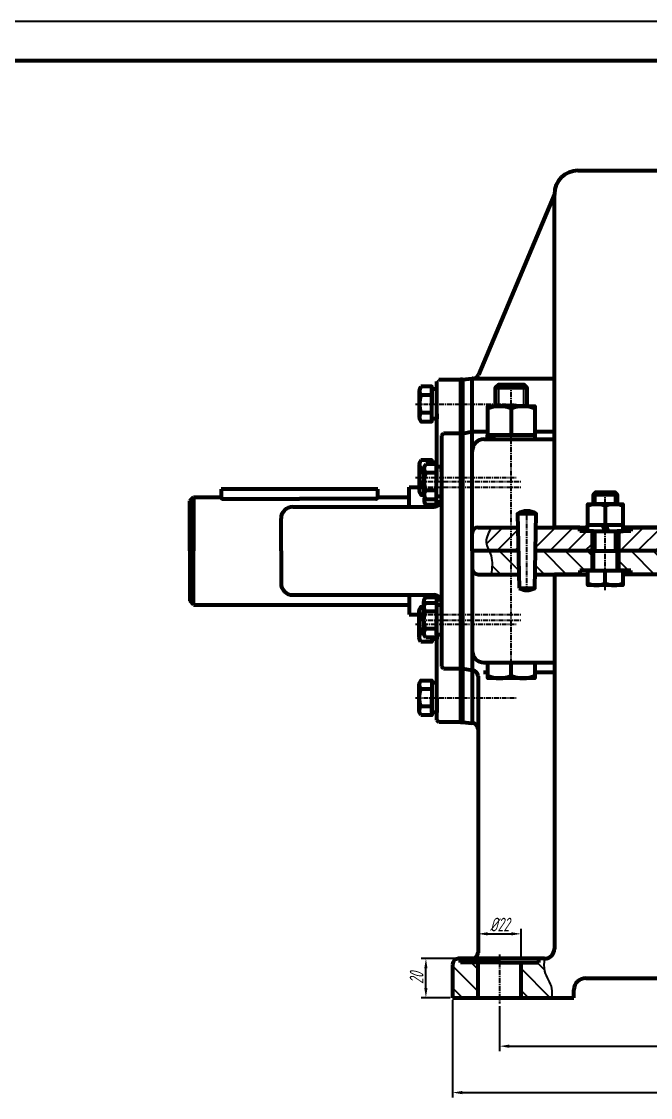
# Model space of a CAD drawing. Header units: millimetres. Extents: x 0 to 4732, y -441 to 1125.
# Drawn here: x 3754.8 to 3915.4, y 618.2 to 892.9 of the extents above; entities that cross this region are included whole.
import ezdxf

# ---------------------------------------------------------------- set-up
doc = ezdxf.new("R2010")
doc.units = ezdxf.units.MM
doc.linetypes.add('CENTER', pattern=[2, 1.25, -0.25, 0.25, -0.25])
for name, color, linetype, lineweight in [('0粗实线', 7, 'Continuous', 70), ('0细实线', 7, 'Continuous', 35), ('1', 1, 'CENTER', 35), ('标注', 6, 'Continuous', 35), ('箱体', 3, 'Continuous', 70)]:
    doc.layers.add(name, color=color, linetype=linetype, lineweight=lineweight)
for name, color, linetype in [('1剖面线', 7, 'Continuous'), ('紧固件', 2, 'Continuous'), ('轴承盖', 4, 'Continuous')]:
    doc.layers.add(name, color=color, linetype=linetype)
doc.styles.add('数字', font='isocp.shx', dxfattribs={"width": 0.7, "oblique": 15, "height": 3.5})
doc.dimstyles.new('数字标注', dxfattribs={"dimtxt": 3.5, "dimasz": 2.5, "dimexe": 1.25, "dimexo": 0.625, "dimtad": 1, "dimtxsty": '数字', "dimcen": 2.5, "dimadec": 0, "dimazin": 0, "dimtfac": 1, "dimtmove": 0, "dimatfit": 3, "dimfxl": 1, "dimlwd": 35, "dimlwe": 35, "dimarcsym": 0})
pattern_1 = [(135, (2696.6642, -161.3327), (-2.80633, -2.80633), [])]

# ---------------------------------------------------------------- blocks, each defined once
blk = doc.blocks.new('*D65')
at = {"layer": 'Defpoints', "color": 0, "lineweight": 15, "transparency": 16777216}
for p in [(3864.83, 643.65), (4017.83, 643.65), (4017.83, 619.43)]:
    blk.add_point(p, dxfattribs=at)
at = {"layer": '标注', "color": 0, "linetype": 'Continuous', "lineweight": 35, "transparency": 16777216}
for p, q in [((3864.83, 643.03), (3864.83, 618.18)), ((4017.83, 643.03), (4017.83, 618.18)), ((3867.33, 619.43), (4015.33, 619.43))]:
    blk.add_line(p, q, dxfattribs=at)
at = {"layer": '标注', "color": 0, "lineweight": 15, "transparency": 16777216}
for points in [[(3867.33, 619.85), (3867.33, 619.01), (3864.83, 619.43)], [(4015.33, 619.85), (4015.33, 619.01), (4017.83, 619.43)]]:
    blk.add_solid(points, dxfattribs=at)
at = {"layer": '标注', "color": 0, "transparency": 16777216, "insert": (3941.33, 621.8), "char_height": 3.5, "attachment_point": 5, "style": '数字'}
blk.add_mtext('306', dxfattribs=at)
blk = doc.blocks.new('*D66')
at = {"layer": 'Defpoints', "color": 0, "lineweight": 15, "transparency": 16777216}
for p in [(3876.83, 642.15), (4005.83, 642.15), (4005.83, 631.28)]:
    blk.add_point(p, dxfattribs=at)
at = {"layer": '标注', "color": 0, "linetype": 'Continuous', "lineweight": 35, "transparency": 16777216}
for p, q in [((3876.83, 641.53), (3876.83, 630.03)), ((4005.83, 641.53), (4005.83, 630.03)), ((3879.33, 631.28), (4003.33, 631.28))]:
    blk.add_line(p, q, dxfattribs=at)
at = {"layer": '标注', "color": 0, "lineweight": 15, "transparency": 16777216}
for points in [[(3879.33, 631.7), (3879.33, 630.86), (3876.83, 631.28)], [(4003.33, 631.7), (4003.33, 630.86), (4005.83, 631.28)]]:
    blk.add_solid(points, dxfattribs=at)
at = {"layer": '标注', "color": 0, "transparency": 16777216, "insert": (3941.33, 633.66), "char_height": 3.5, "attachment_point": 5, "style": '数字'}
blk.add_mtext('258', dxfattribs=at)
blk = doc.blocks.new('*D67')
at = {"layer": 'Defpoints', "color": 0, "lineweight": 15, "transparency": 16777216}
for p in [(3858.02, 653.65), (3866.83, 653.65), (3864.83, 643.65)]:
    blk.add_point(p, dxfattribs=at)
at = {"layer": '标注', "color": 0, "linetype": 'Continuous', "lineweight": 35, "transparency": 16777216}
for p, q in [((3866.2, 653.65), (3856.77, 653.65)), ((3858.02, 646.15), (3858.02, 651.15)), ((3864.2, 643.65), (3856.77, 643.65))]:
    blk.add_line(p, q, dxfattribs=at)
at = {"layer": '标注', "color": 0, "lineweight": 15, "transparency": 16777216}
for points in [[(3857.6, 651.15), (3858.43, 651.15), (3858.02, 653.65)], [(3857.6, 646.15), (3858.43, 646.15), (3858.02, 643.65)]]:
    blk.add_solid(points, dxfattribs=at)
at = {"layer": '标注', "color": 0, "transparency": 16777216, "insert": (3855.64, 648.65), "char_height": 3.5, "attachment_point": 5, "rotation": 90, "style": '数字'}
blk.add_mtext('20', dxfattribs=at)
blk = doc.blocks.new('*D68')
at = {"layer": 'Defpoints', "color": 0, "lineweight": 15, "transparency": 16777216}
for p in [(3882.33, 659.96), (3871.33, 652.65), (3882.33, 652.65)]:
    blk.add_point(p, dxfattribs=at)
at = {"layer": '标注', "color": 0, "linetype": 'Continuous', "lineweight": 35, "transparency": 16777216}
for p, q in [((3871.33, 653.28), (3871.33, 661.21)), ((3873.83, 659.96), (3879.83, 659.96)), ((3882.33, 653.28), (3882.33, 661.21))]:
    blk.add_line(p, q, dxfattribs=at)
at = {"layer": '标注', "color": 0, "lineweight": 15, "transparency": 16777216}
for points in [[(3873.83, 660.38), (3873.83, 659.55), (3871.33, 659.96)], [(3879.83, 660.38), (3879.83, 659.55), (3882.33, 659.96)]]:
    blk.add_solid(points, dxfattribs=at)
at = {"layer": '标注', "color": 0, "lineweight": 70, "transparency": 16777216, "insert": (3876.83, 662.34), "char_height": 3.5, "attachment_point": 5, "style": '数字'}
blk.add_mtext('%%C22', dxfattribs=at)

msp = doc.modelspace()

# ---------------------------------------------------------------- hatches: boundary and pattern name
at = {"layer": '1剖面线', "lineweight": 35}
h = msp.add_hatch(dxfattribs=at)
h.set_pattern_fill('ANSI31', color=0)
h.set_pattern_definition([(45, (2696.6642, -161.3327), (-2.245064, 2.245064), [])])
edge = h.paths.add_edge_path()
edge.add_line((3881.519, 763.748), (3874.847, 763.748))
edge.add_spline(control_points=[(3874.847, 763.748), (3874.094, 762.488), (3872.895, 760.484), (3873.827, 758.497), (3874.164, 757.748)], knot_values=[0, 0, 0, 0, 8.0608641, 12.8218624, 12.8218624, 12.8218624, 12.8218624], degree=3, periodic=0)
edge.add_line((3874.164, 757.748), (3881.639, 757.748))
edge.add_line((3881.639, 757.748), (3881.519, 763.748))
h.paths.add_polyline_path([(3958.329, 763.748), (3941.329, 763.748), (3941.329, 757.748), (3958.929, 757.748), (3958.329, 758.348)])
h.paths.add_polyline_path([(3907.204, 762.748), (3907.204, 757.748), (3941.329, 757.748), (3941.329, 763.748), (3937.329, 763.748), (3910.329, 763.748), (3910.329, 762.748)])
h.paths.add_polyline_path([(3900.454, 757.748), (3900.454, 762.748), (3897.329, 762.748), (3897.329, 763.748), (3890.829, 763.748), (3886.139, 763.748), (3886.019, 757.748)])
h.paths.add_polyline_path([(3975.454, 757.748), (3975.454, 762.748), (3972.329, 762.748), (3972.329, 763.748), (3964.329, 763.748), (3964.329, 758.348), (3963.73, 757.748)])
h.paths.add_polyline_path([(3982.204, 762.748), (3982.204, 757.748), (3998.309, 757.748), (3998.295, 757.77), (3998.282, 757.793), (3998.268, 757.816), (3998.254, 757.838), (3998.241, 757.861), (3998.228, 757.884), (3998.214, 757.906), (3998.201, 757.929), (3998.187, 757.952), (3998.174, 757.974), (3998.161, 757.997), (3998.148, 758.02), (3998.134, 758.042), (3998.121, 758.065), (3998.108, 758.087), (3998.095, 758.11), (3998.082, 758.133), (3998.069, 758.155), (3998.057, 758.178), (3998.044, 758.2), (3998.031, 758.223), (3998.019, 758.246), (3998.006, 758.268), (3997.994, 758.291), (3997.981, 758.313), (3997.969, 758.336), (3997.957, 758.359), (3997.944, 758.381), (3997.932, 758.404), (3997.92, 758.426), (3997.908, 758.449), (3997.897, 758.472), (3997.885, 758.494), (3997.873, 758.517), (3997.862, 758.539), (3997.85, 758.562), (3997.839, 758.585), (3997.828, 758.607), (3997.817, 758.63), (3997.806, 758.652), (3997.795, 758.675), (3997.784, 758.698), (3997.773, 758.72), (3997.763, 758.743), (3997.752, 758.765), (3997.742, 758.788), (3997.732, 758.811), (3997.722, 758.833), (3997.712, 758.856), (3997.702, 758.879), (3997.692, 758.901), (3997.683, 758.924), (3997.673, 758.947), (3997.664, 758.969), (3997.655, 758.992), (3997.646, 759.015), (3997.637, 759.037), (3997.628, 759.06), (3997.62, 759.083), (3997.611, 759.105), (3997.603, 759.128), (3997.595, 759.151), (3997.587, 759.174), (3997.579, 759.196), (3997.572, 759.219), (3997.564, 759.242), (3997.557, 759.265), (3997.55, 759.287), (3997.543, 759.31), (3997.536, 759.333), (3997.53, 759.356), (3997.523, 759.379), (3997.517, 759.401), (3997.511, 759.424), (3997.505, 759.447), (3997.499, 759.47), (3997.494, 759.493), (3997.488, 759.516), (3997.483, 759.539), (3997.478, 759.562), (3997.474, 759.585), (3997.469, 759.607), (3997.465, 759.63), (3997.461, 759.653), (3997.457, 759.676), (3997.453, 759.699), (3997.449, 759.722), (3997.446, 759.745), (3997.443, 759.768), (3997.44, 759.791), (3997.437, 759.814), (3997.435, 759.838), (3997.433, 759.861), (3997.431, 759.884), (3997.429, 759.907), (3997.427, 759.93), (3997.426, 759.953), (3997.424, 759.976), (3997.423, 759.999), (3997.423, 760.023), (3997.422, 760.046), (3997.422, 760.069), (3997.421, 760.092), (3997.421, 760.115), (3997.421, 760.139), (3997.422, 760.162), (3997.422, 760.185), (3997.423, 760.208), (3997.424, 760.232), (3997.425, 760.255), (3997.426, 760.278), (3997.428, 760.302), (3997.43, 760.325), (3997.431, 760.348), (3997.433, 760.372), (3997.436, 760.395), (3997.438, 760.419), (3997.441, 760.442), (3997.443, 760.465), (3997.446, 760.489), (3997.449, 760.512), (3997.453, 760.536), (3997.456, 760.559), (3997.46, 760.583), (3997.464, 760.606), (3997.467, 760.63), (3997.472, 760.653), (3997.476, 760.677), (3997.48, 760.7), (3997.485, 760.724), (3997.49, 760.747), (3997.495, 760.771), (3997.5, 760.794), (3997.505, 760.818), (3997.51, 760.842), (3997.516, 760.865), (3997.522, 760.889), (3997.527, 760.913), (3997.533, 760.936), (3997.54, 760.96), (3997.546, 760.983), (3997.552, 761.007), (3997.559, 761.031), (3997.566, 761.054), (3997.573, 761.078), (3997.58, 761.102), (3997.587, 761.126), (3997.594, 761.149), (3997.601, 761.173), (3997.609, 761.197), (3997.617, 761.221), (3997.625, 761.244), (3997.633, 761.268), (3997.641, 761.292), (3997.649, 761.316), (3997.657, 761.339), (3997.666, 761.363), (3997.674, 761.387), (3997.683, 761.411), (3997.692, 761.435), (3997.701, 761.459), (3997.71, 761.482), (3997.719, 761.506), (3997.729, 761.53), (3997.738, 761.554), (3997.748, 761.578), (3997.758, 761.602), (3997.767, 761.626), (3997.777, 761.649), (3997.787, 761.673), (3997.798, 761.697), (3997.808, 761.721), (3997.818, 761.745), (3997.829, 761.769), (3997.839, 761.793), (3997.85, 761.817), (3997.861, 761.841), (3997.872, 761.865), (3997.883, 761.889), (3997.894, 761.913), (3997.905, 761.937), (3997.916, 761.961), (3997.928, 761.985), (3997.939, 762.009), (3997.951, 762.033), (3997.962, 762.057), (3997.974, 762.081), (3997.986, 762.105), (3997.998, 762.129), (3998.01, 762.153), (3998.022, 762.177), (3998.034, 762.201), (3998.046, 762.225), (3998.059, 762.249), (3998.071, 762.273), (3998.084, 762.297), (3998.096, 762.321), (3998.109, 762.345), (3998.121, 762.37), (3998.134, 762.394), (3998.147, 762.418), (3998.16, 762.442), (3998.173, 762.466), (3998.186, 762.49), (3998.199, 762.514), (3998.212, 762.538), (3998.226, 762.562), (3998.239, 762.586), (3998.252, 762.611), (3998.266, 762.635), (3998.279, 762.659), (3998.293, 762.683), (3998.307, 762.707), (3998.32, 762.731), (3998.334, 762.755), (3998.348, 762.78), (3998.362, 762.804), (3998.375, 762.828), (3998.389, 762.852), (3998.403, 762.876), (3998.417, 762.9), (3998.431, 762.925), (3998.446, 762.949), (3998.46, 762.973), (3998.474, 762.997), (3998.488, 763.021), (3998.502, 763.046), (3998.517, 763.07), (3998.531, 763.094), (3998.545, 763.118), (3998.56, 763.142), (3998.574, 763.167), (3998.589, 763.191), (3998.603, 763.215), (3998.618, 763.239), (3998.632, 763.263), (3998.647, 763.288), (3998.662, 763.312), (3998.676, 763.336), (3998.691, 763.36), (3998.706, 763.384), (3998.72, 763.409), (3998.735, 763.433), (3998.75, 763.457), (3998.764, 763.481), (3998.779, 763.505), (3998.794, 763.53), (3998.809, 763.554), (3998.824, 763.578), (3998.838, 763.602), (3998.853, 763.627), (3998.868, 763.651), (3998.883, 763.675), (3998.898, 763.699), (3998.912, 763.724), (3998.927, 763.748), (3985.329, 763.748), (3985.329, 762.748)])
h = msp.add_hatch(dxfattribs=at)
h.set_pattern_fill('ANSI31', color=0, scale=1.25, angle=90)
h.set_pattern_definition(pattern_1)
edge = h.paths.add_edge_path()
edge.add_line((3881.639, 757.748), (3874.164, 757.748))
edge.add_spline(control_points=[(3874.164, 757.748), (3874.351, 757.333), (3875.196, 755.408), (3874.897, 753.355), (3874.664, 751.748)], knot_values=[12.8218624, 12.8218624, 12.8218624, 12.8218624, 15.4550959, 24.940649, 24.940649, 24.940649, 24.940649], degree=3, periodic=0)
edge.add_line((3874.664, 751.748), (3881.759, 751.748))
edge.add_line((3881.759, 751.748), (3881.639, 757.748))
h.paths.add_polyline_path([(3907.204, 757.748), (3907.204, 752.748), (3910.329, 752.748), (3910.329, 751.748), (3941.329, 751.748), (3941.329, 757.748)])
h.paths.add_polyline_path([(3900.454, 752.748), (3900.454, 757.748), (3886.019, 757.748), (3885.899, 751.748), (3897.329, 751.748), (3897.329, 752.748)])
h.paths.add_polyline_path([(3982.204, 757.748), (3982.204, 752.748), (3985.329, 752.748), (3985.329, 751.748), (3991.829, 751.748), (3999.314, 751.748), (3999.318, 751.773), (3999.322, 751.797), (3999.326, 751.822), (3999.33, 751.847), (3999.334, 751.872), (3999.338, 751.897), (3999.341, 751.921), (3999.345, 751.946), (3999.349, 751.971), (3999.353, 751.996), (3999.357, 752.021), (3999.361, 752.045), (3999.365, 752.07), (3999.369, 752.095), (3999.372, 752.12), (3999.376, 752.145), (3999.38, 752.169), (3999.384, 752.194), (3999.388, 752.219), (3999.391, 752.244), (3999.395, 752.268), (3999.399, 752.293), (3999.402, 752.318), (3999.406, 752.343), (3999.41, 752.368), (3999.413, 752.392), (3999.417, 752.417), (3999.421, 752.442), (3999.424, 752.467), (3999.428, 752.491), (3999.431, 752.516), (3999.435, 752.541), (3999.438, 752.566), (3999.442, 752.59), (3999.445, 752.615), (3999.449, 752.64), (3999.452, 752.664), (3999.455, 752.689), (3999.459, 752.714), (3999.462, 752.739), (3999.465, 752.763), (3999.468, 752.788), (3999.472, 752.813), (3999.475, 752.837), (3999.478, 752.862), (3999.481, 752.887), (3999.484, 752.911), (3999.487, 752.936), (3999.49, 752.961), (3999.493, 752.985), (3999.496, 753.01), (3999.498, 753.034), (3999.501, 753.059), (3999.504, 753.084), (3999.507, 753.108), (3999.509, 753.133), (3999.512, 753.157), (3999.514, 753.182), (3999.517, 753.207), (3999.519, 753.231), (3999.522, 753.256), (3999.524, 753.28), (3999.526, 753.305), (3999.529, 753.329), (3999.531, 753.354), (3999.533, 753.378), (3999.535, 753.403), (3999.537, 753.427), (3999.539, 753.452), (3999.541, 753.476), (3999.543, 753.501), (3999.545, 753.525), (3999.547, 753.55), (3999.548, 753.574), (3999.55, 753.599), (3999.551, 753.623), (3999.553, 753.647), (3999.554, 753.672), (3999.556, 753.696), (3999.557, 753.72), (3999.558, 753.745), (3999.559, 753.769), (3999.561, 753.794), (3999.562, 753.818), (3999.563, 753.842), (3999.564, 753.866), (3999.564, 753.891), (3999.565, 753.915), (3999.566, 753.939), (3999.566, 753.964), (3999.567, 753.988), (3999.567, 754.012), (3999.568, 754.036), (3999.568, 754.06), (3999.568, 754.085), (3999.569, 754.109), (3999.569, 754.133), (3999.569, 754.157), (3999.569, 754.181), (3999.568, 754.205), (3999.568, 754.229), (3999.568, 754.254), (3999.567, 754.278), (3999.567, 754.302), (3999.566, 754.326), (3999.566, 754.35), (3999.565, 754.374), (3999.564, 754.398), (3999.563, 754.422), (3999.562, 754.446), (3999.561, 754.47), (3999.56, 754.494), (3999.559, 754.518), (3999.557, 754.542), (3999.556, 754.565), (3999.554, 754.589), (3999.552, 754.613), (3999.551, 754.637), (3999.549, 754.661), (3999.547, 754.685), (3999.545, 754.708), (3999.543, 754.732), (3999.54, 754.756), (3999.538, 754.78), (3999.536, 754.803), (3999.533, 754.827), (3999.53, 754.851), (3999.528, 754.875), (3999.525, 754.898), (3999.522, 754.922), (3999.519, 754.945), (3999.515, 754.969), (3999.512, 754.993), (3999.509, 755.016), (3999.505, 755.04), (3999.502, 755.063), (3999.498, 755.087), (3999.494, 755.11), (3999.49, 755.134), (3999.486, 755.157), (3999.482, 755.181), (3999.477, 755.204), (3999.473, 755.228), (3999.468, 755.251), (3999.464, 755.274), (3999.459, 755.298), (3999.454, 755.321), (3999.449, 755.344), (3999.444, 755.368), (3999.438, 755.391), (3999.433, 755.414), (3999.428, 755.437), (3999.422, 755.46), (3999.416, 755.484), (3999.41, 755.507), (3999.404, 755.53), (3999.398, 755.553), (3999.392, 755.576), (3999.385, 755.599), (3999.379, 755.622), (3999.372, 755.645), (3999.365, 755.668), (3999.358, 755.691), (3999.351, 755.714), (3999.344, 755.737), (3999.337, 755.76), (3999.329, 755.783), (3999.322, 755.806), (3999.314, 755.829), (3999.306, 755.851), (3999.298, 755.874), (3999.29, 755.897), (3999.281, 755.92), (3999.273, 755.942), (3999.264, 755.965), (3999.256, 755.988), (3999.247, 756.01), (3999.238, 756.033), (3999.229, 756.056), (3999.22, 756.078), (3999.21, 756.101), (3999.201, 756.123), (3999.191, 756.146), (3999.182, 756.168), (3999.172, 756.191), (3999.162, 756.213), (3999.152, 756.236), (3999.142, 756.258), (3999.132, 756.281), (3999.121, 756.303), (3999.111, 756.325), (3999.101, 756.348), (3999.09, 756.37), (3999.079, 756.392), (3999.068, 756.415), (3999.058, 756.437), (3999.047, 756.459), (3999.036, 756.481), (3999.024, 756.504), (3999.013, 756.526), (3999.002, 756.548), (3998.991, 756.57), (3998.979, 756.592), (3998.968, 756.614), (3998.956, 756.637), (3998.944, 756.659), (3998.933, 756.681), (3998.921, 756.703), (3998.909, 756.725), (3998.897, 756.747), (3998.885, 756.769), (3998.873, 756.791), (3998.861, 756.813), (3998.849, 756.835), (3998.836, 756.857), (3998.824, 756.879), (3998.812, 756.901), (3998.799, 756.923), (3998.787, 756.945), (3998.774, 756.967), (3998.762, 756.988), (3998.749, 757.01), (3998.737, 757.032), (3998.724, 757.054), (3998.711, 757.076), (3998.698, 757.098), (3998.686, 757.12), (3998.673, 757.141), (3998.66, 757.163), (3998.647, 757.185), (3998.634, 757.207), (3998.621, 757.228), (3998.608, 757.25), (3998.595, 757.272), (3998.582, 757.294), (3998.569, 757.315), (3998.556, 757.337), (3998.543, 757.359), (3998.53, 757.38), (3998.517, 757.402), (3998.504, 757.424), (3998.491, 757.445), (3998.478, 757.467), (3998.465, 757.489), (3998.452, 757.51), (3998.439, 757.532), (3998.426, 757.554), (3998.413, 757.575), (3998.4, 757.597), (3998.387, 757.618), (3998.374, 757.64), (3998.361, 757.661), (3998.348, 757.683), (3998.335, 757.705), (3998.322, 757.726), (3998.309, 757.748)])
h.paths.add_polyline_path([(3975.454, 752.748), (3975.454, 757.748), (3941.329, 757.748), (3941.329, 751.748), (3945.329, 751.748), (3972.329, 751.748), (3972.329, 752.748)])
h = msp.add_hatch(dxfattribs=at)
h.set_pattern_fill('ANSI31', color=0, scale=1.25, angle=90)
h.set_pattern_definition(pattern_1)
h.paths.add_polyline_path([(3871.329, 652.653), (3866.829, 652.653), (3866.829, 653.653), (3866.329, 653.653, 0.4142136), (3864.829, 652.153), (3864.829, 646.653), (3871.329, 646.653)])
h.paths.add_polyline_path([(3871.329, 646.653), (3864.829, 646.653), (3864.829, 643.653), (3871.329, 643.653)])
edge = h.paths.add_edge_path()
edge.add_spline(control_points=[(3889.957, 646.653), (3889.518, 647.936), (3887.883, 650.056), (3888.193, 652.555), (3888.329, 653.653)], knot_values=[0, 0, 0, 0, 8.2225514, 14.6624644, 14.6624644, 14.6624644, 14.6624644], degree=3, periodic=0)
edge.add_line((3888.329, 653.653), (3886.829, 653.653))
edge.add_line((3886.829, 653.653), (3886.829, 652.653))
edge.add_line((3886.829, 652.653), (3882.329, 652.653))
edge.add_line((3882.329, 652.653), (3882.329, 646.653))
edge.add_line((3882.329, 646.653), (3889.957, 646.653))
edge = h.paths.add_edge_path()
edge.add_spline(control_points=[(3890.13, 643.653), (3890.202, 644.453), (3890.295, 645.483), (3890.029, 646.441), (3889.957, 646.653)], knot_values=[14.6624644, 14.6624644, 14.6624644, 14.6624644, 19.3768606, 20.7309231, 20.7309231, 20.7309231, 20.7309231], degree=3, periodic=0)
edge.add_line((3889.957, 646.653), (3882.329, 646.653))
edge.add_line((3882.329, 646.653), (3882.329, 643.653))
edge.add_line((3882.329, 643.653), (3890.13, 643.653))
at = {"layer": '轴承盖', "lineweight": 70}
h = msp.add_hatch(color=0, dxfattribs=at)
h.paths.add_polyline_path([(3867.329, 757.748), (3866.829, 757.748), (3866.829, 727.748), (3867.329, 727.748)])
h.paths.add_polyline_path([(3867.329, 726.498), (3867.329, 727.748), (3866.829, 727.748), (3866.829, 713.998), (3867.329, 713.998)])
h.paths.add_polyline_path([(3867.329, 786.248), (3866.829, 786.248), (3866.829, 757.748), (3867.329, 757.748)])
h.paths.add_polyline_path([(3867.329, 801.498), (3866.829, 801.498), (3866.829, 787.748), (3867.329, 787.748), (3867.329, 788.998)])
h.paths.add_polyline_path([(3867.329, 787.748), (3866.829, 787.748), (3866.829, 786.248), (3867.329, 786.248)])

# ---------------------------------------------------------------- linework, layer by layer
at = {"color": 0, "lineweight": 70}
for p, q in [((3845.704, 773.498), (3805.704, 773.498)), ((3805.704, 773.498), (3805.704, 771.498)), ((3845.704, 771.498), (3845.704, 773.498)), ((3853.704, 768.998), (3853.704, 773.998)), ((3853.704, 773.998), (3856.329, 773.998)), ((3798.704, 771.498), (3797.704, 770.498)), ((3797.704, 757.748), (3797.704, 770.498)), ((3798.704, 771.498), (3805.704, 771.498)), ((3798.704, 771.498), (3798.704, 757.748)), ((3805.704, 771.498), (3805.704, 771.498)), ((3806.204, 770.998), (3806.204, 770.998)), ((3806.204, 770.998), (3825.704, 770.998)), ((3845.204, 770.998), (3825.704, 770.998)), ((3845.704, 771.498), (3853.704, 771.498)), ((3797.704, 757.748), (3797.704, 744.998)), ((3798.704, 743.998), (3798.704, 757.748)), ((3798.704, 743.998), (3797.704, 744.998)), ((3853.704, 746.498), (3853.704, 741.498)), ((3798.704, 743.998), (3853.704, 743.998)), ((3853.704, 741.498), (3856.329, 741.498))]:
    msp.add_line(p, q, dxfattribs=at)
for centre, start, end in [((3806.204, 771.498), 180, 270), ((3845.204, 771.498), 270, 0)]:
    msp.add_arc(centre, 0.5, start, end, dxfattribs=at)
at = {"layer": '0粗实线', "color": 0, "lineweight": 70}
for p, q in [((4090.86, 882.916), (3284.86, 882.916)), ((3908.379, 764.298), (3899.279, 764.298)), ((3900.829, 762.748), (3906.829, 762.748))]:
    msp.add_line(p, q, dxfattribs=at)
for points in [[(3885.829, 794.114, 0.1946005), (3879.829, 794.114, 0.1946005), (3873.829, 794.114), (3873.829, 794.698), (3885.829, 794.698), (3885.829, 787.298), (3873.829, 787.298), (3873.829, 794.114)], [(3908.329, 769.26, 0.1946005), (3903.829, 769.26, 0.1946005), (3899.329, 769.26), (3899.329, 769.698), (3908.329, 769.698), (3908.329, 764.298), (3899.329, 764.298), (3899.329, 769.26)], [(3899.329, 749.436, 0.1946005), (3903.829, 749.436, 0.1946005), (3908.329, 749.436), (3908.329, 748.998), (3899.329, 748.998), (3899.329, 752.748), (3908.329, 752.748), (3908.329, 749.436)], [(3873.829, 725.832, 0.1946005), (3879.829, 725.832, 0.1946005), (3885.829, 725.832), (3885.829, 725.248), (3873.829, 725.248), (3873.829, 729.248)]]:
    msp.add_lwpolyline(points, format="xyb", dxfattribs=at)
for points in [[(3879.829, 794.114), (3879.829, 787.298)], [(3900.829, 772.148), (3901.429, 772.748), (3906.23, 772.748), (3906.829, 772.148)], [(3903.829, 769.26), (3903.829, 764.298)], [(3900.829, 757.748), (3900.829, 762.748)], [(3906.829, 762.748), (3906.829, 757.748)], [(3900.829, 752.748), (3900.829, 757.748), (3906.829, 757.748), (3906.829, 752.748)], [(3903.829, 749.436), (3903.829, 752.748)], [(3879.829, 725.832), (3879.829, 729.248)], [(3885.829, 729.248), (3885.829, 725.832)]]:
    msp.add_lwpolyline(points, dxfattribs=at)
msp.add_lwpolyline([(3900.829, 769.698), (3900.829, 772.148), (3906.829, 772.148), (3906.829, 769.698)], close=True, dxfattribs=at)
at = {"layer": '0细实线', "color": 0, "lineweight": 35}
for p, q in [((4100.86, 892.916), (3259.86, 892.916)), ((3901.429, 769.698), (3901.429, 772.748)), ((3906.229, 769.698), (3906.23, 772.748)), ((3901.429, 757.748), (3901.429, 762.748)), ((3906.23, 757.748), (3906.23, 762.748))]:
    msp.add_line(p, q, dxfattribs=at)
at = {"layer": '1', "color": 0, "lineweight": 35}
for p, q in [((3879.829, 724.998), (3879.829, 800.498)), ((3855.379, 795.248), (3881.079, 795.248)), ((3855.379, 776.498), (3881.079, 776.498)), ((3856.579, 775.425), (3882.279, 775.425)), ((3856.579, 774.011), (3882.279, 774.011)), ((3903.829, 747.748), (3903.829, 773.248)), ((3883.829, 747.498), (3883.829, 767.998)), ((3856.579, 741.484), (3882.279, 741.484)), ((3856.579, 740.07), (3882.279, 740.07)), ((3855.379, 738.998), (3881.079, 738.998)), ((3855.379, 720.248), (3881.079, 720.248)), ((3876.829, 654.653), (3876.829, 642.153))]:
    msp.add_line(p, q, dxfattribs=at)
at = {"layer": '1剖面线', "color": 0, "lineweight": 35}
for points in [[(3874.847, 763.748), (3873.429, 759.975), (3874.664, 756.491), (3874.664, 751.748)], [(3888.329, 653.653), (3888.296, 650.433), (3890.13, 646.01), (3890.13, 643.653)]]:
    msp.add_spline(points, degree=3, dxfattribs=at)
at = {"layer": '箱体', "color": 0, "lineweight": 70}
for p, q in [((3896.829, 854.843), (3906.329, 854.843)), ((3906.329, 854.843), (3918.829, 854.843)), ((3890.829, 848.843), (3871.43, 802.667)), ((3890.829, 763.748), (3890.829, 848.843)), ((3867.329, 801.498), (3869.829, 801.748)), ((3867.329, 757.748), (3867.329, 801.498)), ((3869.829, 801.748), (3890.829, 801.748)), ((3869.829, 788.248), (3869.829, 801.748)), ((3870.047, 801.748), (3869.829, 801.748)), ((3867.329, 787.748), (3869.829, 788.248)), ((3869.829, 788.248), (3873.829, 788.248)), ((3869.829, 757.748), (3869.829, 788.248)), ((3872.829, 786.248), (3890.829, 786.248)), ((3885.829, 788.248), (3890.829, 788.248)), ((3871.329, 763.748), (3881.519, 763.748)), ((3886.139, 763.748), (3897.329, 763.748)), ((3897.329, 763.748), (3890.829, 763.748)), ((3897.329, 762.748), (3897.329, 763.748)), ((3897.329, 763.748), (3899.279, 763.748)), ((3900.829, 762.748), (3897.329, 762.748)), ((3900.454, 762.748), (3900.454, 752.748)), ((3910.329, 762.748), (3906.829, 762.748)), ((3907.204, 762.748), (3907.204, 752.748)), ((3910.329, 763.748), (3908.379, 763.748)), ((3910.329, 763.748), (3941.329, 763.748)), ((3941.329, 763.748), (3910.329, 763.748)), ((3910.329, 763.748), (3910.329, 762.748)), ((3867.329, 757.748), (3867.329, 713.998)), ((3881.639, 757.748), (3869.829, 757.748)), ((3869.829, 757.748), (3869.829, 751.748)), ((3869.829, 757.748), (3869.829, 727.248)), ((3900.829, 757.748), (3886.019, 757.748)), ((3941.329, 757.748), (3906.829, 757.748)), ((3869.829, 751.748), (3869.829, 732.248)), ((3871.329, 751.748), (3881.759, 751.748)), ((3885.899, 751.748), (3897.329, 751.748)), ((3897.329, 751.748), (3890.829, 751.748)), ((3890.829, 751.748), (3890.829, 656.153)), ((3900.829, 752.748), (3897.329, 752.748)), ((3897.329, 752.748), (3897.329, 751.748)), ((3897.329, 751.748), (3899.329, 751.748)), ((3910.329, 752.748), (3906.829, 752.748)), ((3910.329, 751.748), (3908.329, 751.748)), ((3910.329, 751.748), (3910.329, 752.748)), ((3941.329, 751.748), (3910.329, 751.748)), ((3872.829, 729.248), (3890.829, 729.248)), ((3867.329, 727.748), (3869.829, 727.248)), ((3869.829, 727.248), (3869.829, 713.748)), ((3869.829, 727.248), (3869.829, 727.248)), ((3871.329, 725.748), (3871.329, 655.153)), ((3872.745, 726.748), (3873.829, 726.748)), ((3885.829, 726.748), (3890.829, 726.748)), ((3867.329, 713.998), (3869.829, 713.748)), ((3869.829, 713.748), (3869.829, 713.748)), ((3871.329, 712.248), (3871.329, 711.748)), ((3864.829, 652.153), (3864.829, 643.653)), ((3888.329, 653.653), (3866.329, 653.653)), ((3866.829, 652.653), (3866.829, 653.653)), ((3876.829, 652.653), (3866.829, 652.653)), ((3871.329, 643.653), (3871.329, 652.653)), ((3876.829, 652.653), (3886.829, 652.653)), ((3882.329, 643.653), (3882.329, 652.653)), ((3886.829, 652.653), (3886.829, 653.653)), ((3898.829, 648.653), (3923.329, 648.653)), ((3895.829, 643.653), (3895.829, 645.653)), ((3864.829, 643.653), (3895.829, 643.653))]:
    msp.add_line(p, q, dxfattribs=at)
at = {"layer": '箱体', "color": 0, "lineweight": 0}
for p, q in [((3869.829, 763.748), (3869.829, 783.248)), ((3869.829, 757.748), (3869.829, 763.748)), ((3910.329, 751.748), (3941.329, 751.748)), ((3869.829, 653.653), (3866.329, 653.653)), ((3876.829, 643.653), (3871.329, 643.653))]:
    msp.add_line(p, q, dxfattribs=at)
at = {"layer": '箱体', "color": 0, "lineweight": 70}
for centre, radius, start, end in [((3896.829, 848.843), 6, 90, 180), ((3870.047, 803.248), 1.5, 270, 337.21144), ((3872.829, 783.248), 3, 90, 180), ((3871.329, 762.248), 1.5, 90, 180), ((3871.329, 753.248), 1.5, 180, 270), ((3872.829, 732.248), 3, 180, 270), ((3869.829, 725.748), 1.5, 0, 90), ((3869.829, 712.248), 1.5, 0, 90), ((3869.829, 655.153), 1.5, 270, 0), ((3888.329, 656.153), 2.5, 270, 0), ((3866.329, 652.153), 1.5, 90, 180), ((3898.829, 645.653), 3, 90, 180)]:
    msp.add_arc(centre, radius, start, end, dxfattribs=at)
at = {"layer": '紧固件', "color": 0, "lineweight": 35}
for p, q in [((3876.629, 794.698), (3876.629, 800.248)), ((3883.029, 794.698), (3883.03, 800.248))]:
    msp.add_line(p, q, dxfattribs=at)
at = {"layer": '紧固件', "color": 0, "lineweight": 70}
for p, q in [((3860.829, 799.048), (3859.529, 799.048)), ((3859.529, 799.048), (3859.529, 795.248)), ((3860.829, 797.748), (3860.829, 799.048)), ((3860.829, 791.448), (3859.529, 791.448)), ((3860.829, 792.748), (3860.829, 791.448)), ((3873.779, 786.248), (3873.779, 787.298)), ((3873.779, 787.298), (3875.829, 787.298)), ((3885.879, 786.248), (3885.879, 787.298)), ((3860.829, 780.298), (3859.529, 780.298)), ((3859.529, 780.298), (3859.529, 779.868)), ((3860.829, 779.225), (3860.829, 780.298)), ((3862.029, 779.225), (3860.729, 779.225)), ((3860.729, 779.225), (3860.729, 775.425)), ((3860.829, 779.225), (3860.829, 779.248)), ((3862.029, 777.925), (3862.029, 779.225)), ((3862.029, 774.011), (3862.029, 771.511)), ((3862.029, 772.925), (3862.029, 771.625)), ((3862.029, 771.625), (3860.729, 771.625)), ((3861.868, 770.211), (3860.729, 770.211)), ((3862.029, 771.511), (3862.029, 770.998)), ((3899.279, 762.748), (3899.279, 764.298)), ((3903.141, 764.298), (3903.705, 762.748)), ((3903.953, 764.298), (3904.518, 762.748)), ((3908.379, 762.748), (3908.379, 764.298)), ((3900.829, 762.748), (3899.279, 762.748)), ((3906.829, 762.748), (3908.379, 762.748)), ((3861.868, 745.284), (3860.729, 745.284)), ((3862.029, 743.87), (3860.729, 743.87)), ((3862.029, 743.984), (3862.029, 744.498)), ((3862.029, 741.484), (3862.029, 743.984)), ((3862.029, 742.57), (3862.029, 743.87)), ((3860.729, 736.27), (3860.729, 740.07)), ((3859.529, 735.198), (3859.529, 735.628)), ((3860.829, 735.198), (3859.529, 735.198)), ((3862.029, 736.27), (3860.729, 736.27)), ((3860.829, 736.27), (3860.829, 735.198)), ((3860.829, 736.27), (3860.829, 736.248)), ((3860.829, 724.048), (3859.529, 724.048)), ((3860.829, 722.748), (3860.829, 724.048)), ((3859.529, 716.448), (3859.529, 720.248)), ((3860.829, 720.248), (3860.829, 717.748)), ((3860.829, 717.748), (3860.829, 716.448)), ((3860.829, 717.748), (3860.829, 717.498)), ((3860.829, 716.448), (3859.529, 716.448))]:
    msp.add_line(p, q, dxfattribs=at)
at = {"layer": '紧固件', "color": 0, "lineweight": 0}
for p, q in [((3860.829, 797.748), (3860.829, 797.998)), ((3860.829, 795.248), (3860.829, 797.748)), ((3860.829, 795.248), (3860.829, 792.748)), ((3875.829, 787.298), (3879.829, 787.298)), ((3883.829, 787.298), (3879.829, 787.298)), ((3885.879, 787.298), (3883.829, 787.298)), ((3860.729, 777.811), (3860.729, 774.011)), ((3862.029, 777.925), (3862.029, 778.175)), ((3862.029, 775.425), (3862.029, 777.925)), ((3862.029, 776.511), (3862.029, 777.811)), ((3862.029, 776.511), (3862.029, 776.761)), ((3862.029, 774.011), (3862.029, 776.511)), ((3862.029, 775.425), (3862.029, 772.925)), ((3862.029, 740.07), (3862.029, 742.57)), ((3860.729, 737.684), (3860.729, 741.484)), ((3862.029, 741.484), (3862.029, 738.984)), ((3862.029, 740.07), (3862.029, 737.57)), ((3862.029, 738.984), (3862.029, 737.684)), ((3862.029, 738.984), (3862.029, 738.734)), ((3862.029, 737.57), (3862.029, 736.27)), ((3862.029, 737.57), (3862.029, 737.32)), ((3860.829, 720.248), (3860.829, 722.748))]:
    msp.add_line(p, q, dxfattribs=at)
at = {"layer": '紧固件', "color": 0, "lineweight": 70}
for points in [[(3856.759, 799.69, 0.3871694), (3856.759, 797.469, 0.1935847), (3856.759, 793.026, 0.3871694), (3856.759, 790.805), (3859.529, 790.805), (3859.529, 799.69), (3856.759, 799.69)], [(3856.759, 780.94, 0.3871694), (3856.759, 778.719, 0.1935847), (3856.759, 774.276, 0.3871694), (3856.759, 772.055), (3857.53, 772.055)], [(3857.959, 779.868, 0.3871694), (3857.959, 777.647, 0.1935847), (3857.959, 773.204, 0.3871694), (3857.959, 770.983), (3860.729, 770.983), (3860.729, 779.868), (3857.959, 779.868)], [(3857.689, 771.386, 0.3043811), (3857.959, 769.569), (3860.729, 769.569), (3860.729, 778.454)], [(3886.209, 767.248, 0.2822702), (3881.449, 767.248, 0.2822702)], [(3881.829, 748.248, 0.2655644), (3885.829, 748.248, 0.2655644)], [(3857.689, 744.109, -0.3043811), (3857.959, 745.927), (3860.729, 745.927), (3860.729, 737.042)], [(3856.759, 734.555, -0.3871694), (3856.759, 736.776, -0.1935847), (3856.759, 741.219, -0.3871694), (3856.759, 743.44), (3857.53, 743.44)], [(3857.959, 735.628, -0.3871694), (3857.959, 737.849, -0.1935847), (3857.959, 742.291, -0.3871694), (3857.959, 744.513), (3860.729, 744.513), (3860.729, 735.628), (3857.959, 735.628)], [(3856.759, 715.805, -0.3871694), (3856.759, 718.026, -0.1935847), (3856.759, 722.469, -0.3871694), (3856.759, 724.69), (3859.529, 724.69), (3859.529, 715.805), (3856.759, 715.805)]]:
    msp.add_lwpolyline(points, format="xyb", dxfattribs=at)
for points in [[(3875.829, 799.448), (3876.629, 800.248), (3883.03, 800.248), (3883.829, 799.448)], [(3856.329, 798.58), (3856.329, 791.916)], [(3859.529, 797.469), (3856.759, 797.469)], [(3859.529, 793.026), (3856.759, 793.026)], [(3859.529, 779.868), (3859.529, 780.94), (3856.759, 780.94)], [(3856.329, 779.83), (3856.329, 773.166)], [(3857.53, 778.719), (3856.759, 778.719)], [(3857.529, 778.757), (3857.529, 772.094)], [(3860.729, 777.647), (3857.959, 777.647)], [(3857.641, 774.276), (3856.759, 774.276)], [(3860.729, 773.204), (3857.959, 773.204)], [(3857.529, 738.152), (3857.529, 744.816)], [(3856.329, 735.666), (3856.329, 742.33)], [(3857.529, 736.738), (3857.529, 743.402)], [(3860.729, 742.291), (3857.959, 742.291)], [(3857.641, 741.219), (3856.759, 741.219)], [(3857.53, 736.776), (3856.759, 736.776)], [(3860.729, 737.849), (3857.959, 737.849)], [(3859.529, 735.628), (3859.529, 734.555), (3856.759, 734.555)], [(3856.329, 716.916), (3856.329, 723.58)], [(3859.529, 722.469), (3856.759, 722.469)], [(3859.529, 718.026), (3856.759, 718.026)]]:
    msp.add_lwpolyline(points, dxfattribs=at)
for points in [[(3875.829, 794.698), (3875.829, 799.448), (3883.829, 799.448), (3883.829, 794.698)], [(3881.829, 748.248), (3885.829, 748.248), (3886.209, 767.248), (3881.449, 767.248)]]:
    msp.add_lwpolyline(points, close=True, dxfattribs=at)
at = {"layer": '紧固件', "color": 0, "lineweight": 30}
msp.add_lwpolyline([(3857.529, 777.343), (3857.529, 770.679)], dxfattribs=at)
at = {"layer": '轴承盖', "color": 0, "lineweight": 0}
msp.add_line((3860.829, 800.998), (3861.329, 801.498), dxfattribs=at)
at = {"layer": '轴承盖', "color": 0, "lineweight": 70}
for p, q in [((3860.829, 779.225), (3860.829, 800.998)), ((3861.329, 801.498), (3867.329, 801.498)), ((3867.329, 801.498), (3866.829, 801.498)), ((3866.829, 801.498), (3866.829, 713.998)), ((3867.329, 801.498), (3867.329, 788.998)), ((3867.329, 788.998), (3867.329, 726.498)), ((3862.529, 787.748), (3862.029, 787.248)), ((3862.029, 787.248), (3862.029, 728.248)), ((3867.329, 787.748), (3862.529, 787.748)), ((3867.329, 727.748), (3867.329, 787.748)), ((3862.029, 770.998), (3862.029, 773.998)), ((3860.829, 769.165), (3860.829, 770.211)), ((3824.029, 768.998), (3860.029, 768.998)), ((3821.029, 757.748), (3821.029, 765.998)), ((3821.029, 757.748), (3821.029, 749.498)), ((3824.029, 746.498), (3860.029, 746.498)), ((3860.829, 745.284), (3860.829, 746.331)), ((3862.029, 744.498), (3862.029, 741.498)), ((3862.029, 744.498), (3862.029, 741.498)), ((3860.829, 714.498), (3860.829, 736.27)), ((3862.029, 728.248), (3862.529, 727.748)), ((3862.529, 727.748), (3867.329, 727.748)), ((3867.329, 726.498), (3867.329, 713.998)), ((3861.329, 713.998), (3860.829, 714.498)), ((3867.329, 713.998), (3861.329, 713.998)), ((3866.829, 713.998), (3867.329, 713.998))]:
    msp.add_line(p, q, dxfattribs=at)
for centre, radius, start, end in [((3860.029, 770.998), 2, 270, 0), ((3824.029, 765.998), 3, 90, 180), ((3824.029, 749.498), 3, 180, 270), ((3860.029, 744.498), 2, 0, 90)]:
    msp.add_arc(centre, radius, start, end, dxfattribs=at)

# ---------------------------------------------------------------- dimensions: what is measured, and where the dimension line sits
at = {"layer": '标注', "color": 0, "lineweight": 70}
dim = msp.add_linear_dim(base=(3882.329, 659.962), p1=(3871.329, 652.653), p2=(3882.329, 652.653), text='%%C22', dimstyle='数字标注', dxfattribs=at)
dim.commit()
dim.dimension.update_dxf_attribs({"geometry": '*D68', "text_midpoint": (3876.829, 662.337)})
at = {"layer": '标注', "color": 0}
dim = msp.add_linear_dim(base=(3858.018, 653.653), p1=(3864.829, 643.653), p2=(3866.829, 653.653), angle=90, text='20', dimstyle='数字标注', dxfattribs=at)
dim.commit()
dim.dimension.update_dxf_attribs({"geometry": '*D67', "text_midpoint": (3855.642, 648.653)})
for base, p1, p2, text, picture, middle in [((4017.829, 619.429), (3864.829, 643.653), (4017.829, 643.653), '306', '*D65', (3941.329, 621.804)), ((4005.829, 631.281), (3876.829, 642.153), (4005.829, 642.153), '258', '*D66', (3941.329, 633.656))]:
    dim = msp.add_linear_dim(base=base, p1=p1, p2=p2, text=text, dimstyle='数字标注', dxfattribs=at)
    dim.commit()
    dim.dimension.update_dxf_attribs({"geometry": picture, "text_midpoint": middle})

doc.saveas('drawing.dxf')
